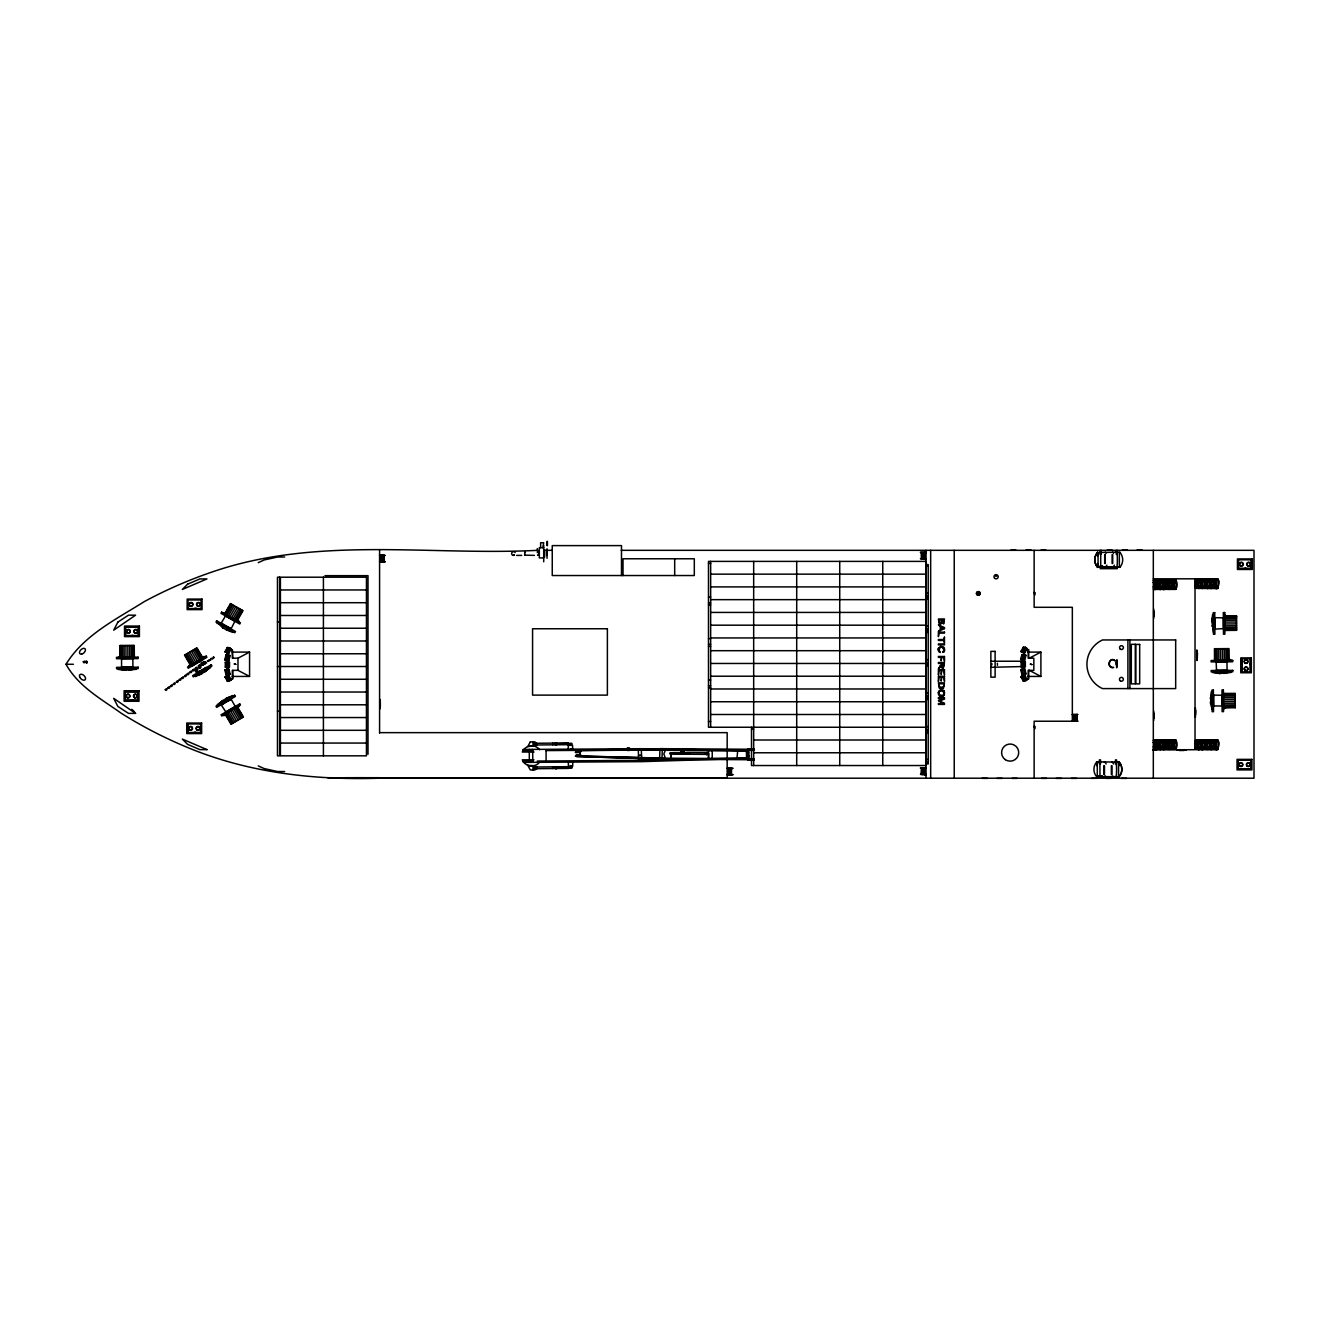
<?xml version="1.0" encoding="UTF-8"?>
<svg xmlns="http://www.w3.org/2000/svg" width="1320" height="1320" viewBox="0 0 1320 1320"><rect width="100%" height="100%" fill="white"/><g stroke="black" fill="none" stroke-linecap="round" stroke-linejoin="round"><path stroke-width="1.5" d="M205.557 662.277C208.956 664.422 203.775 660.891 204.93 661.98M670.56 759.874L671.137 753.769M708.543 750.007L708.493 758.439L708.642 753.967M712.206 758.456L712.255 750.04M736.939 758.62L737.764 750.189M745.635 750.238L748.242 750.271L748.159 759.726L659.62 759.148L578.391 756.509M708.527 753.984L707.091 754.314L707.107 752.977L706.728 754.429M662.953 759.148L576.51 756.492L576.559 754.693L577.813 754.693M576.559 754.693L579.513 754.71L579.595 752.037L576.642 752.02L576.708 750.222L578.424 750.222M659.917 749.694L659.654 758.125L578.408 756.046L578.82 754.71M578.523 752.037L578.589 750.701L661.237 749.727M578.408 756.046L580.123 756.046L580.288 750.701L578.589 750.701M754.034 758.736L747.631 758.703L747.598 759.742L754 759.775L754.034 758.736L747.417 758.686L747.45 749.248L754.347 749.281L754.314 750.321L747.417 750.288L662.293 749.71L659.951 748.671L754.347 749.281M748.242 750.271L748.506 749.248M943.701 685.987L943.734 683.777L939.097 683.777L939.163 685.921M228.657 666.765L227.04 667.441M938.339 692.604L938.339 693.544A3.498 2.986 -90 0 0 938.701 694.815A2.92 2.491 -90 0 0 939.411 695.805L939.791 696.053M990.743 667.309L1024.518 666.501M978.318 593.043L978.4 591.657M944.509 650.116L944.526 649.143A3.448 2.937 -90 0 0 944.179 647.889A2.854 2.442 -90 0 0 943.437 646.915L940.615 646.355L938.503 648.104M978.236 595.221L978.318 593.818M229.284 655.512L228.508 654.753M226.116 677.259L225.175 677.259L227.601 676.368L226.528 676.137M227.04 675.889L228.129 676.219M535.771 745.074C531.646 740.025 536.547 749.001 537.075 743.572C535.375 741.807 531.828 745.47 536.25 744.975L568.111 744.678L568.887 743.803L568.078 742.962L536.217 743.275C534.913 746.097 535.111 742.351 536.53 743.837M534.468 767.811L536.992 767.068L537.025 768.619L535.689 768.949L534.006 767.761L536.332 768.702L568.178 768.405C577.979 764.033 531.184 770.599 569.398 767.217M535.557 767.861L536.299 767.002L568.161 766.689L569.415 767.844M555.605 743.721L556.908 744.529M571.939 744.232L556.462 743.935M556.875 743.325C552.717 745.255 560.439 743.952 555.192 742.995C554.647 747.945 557.997 740.899 554.961 744.166M557.172 767.877L556.792 766.92M570.075 767.432L570.306 767.844M227.386 660.33L224.846 659.472L228.871 660.462L230.125 655.611L226.034 654.918L224.779 659.769L227.749 660.462L229.003 655.611L230.125 655.611M230.323 648.697L227.403 647.493L224.977 651.849L228.063 652.69M1116.192 664.62L1116.192 662.558M1223.508 709.764L1224.613 706.53M87.301 662.211L86.212 661.106M977.939 593.422L976.569 593.818M1153.779 589.264L1175.691 589.429M1153.795 749.331L1175.691 749.397M1195.854 579.134L1217.568 579.134M1196.151 588.373L1217.815 588.555M1195.854 740.305L1217.782 740.14M1213.459 632.412L1211.776 620.812L1213.344 614.361M1210.44 703.048L1211.991 691.795M1211.793 621.489L1212.634 614.378M1210.44 698.923L1211.298 691.795M673.068 753.406L690.228 752.829L674.536 752.68C670.923 751.938 675.295 756.063 674.536 752.68M685.773 753.423L685.69 752.879M705.507 753.902C708.625 757.135 708.527 750.057 705.523 753.324M227.832 674.784L228.871 674.504M229.251 673.909L226.066 674.784L224.812 669.933L228.921 669.24L230.175 674.091L228.277 674.652M1024.732 674.223L1023.693 674.504M938.305 692.604L938.553 691.713M534.254 767.861L535.771 768.57L535.755 767.233L535.606 768.57M938.536 648.104L938.388 648.549A4.306 3.679 -90 0 0 938.322 650.116L938.454 650.611A2.689 2.293 -90 0 0 939.081 651.816L940.351 652.525L939.576 651.09A1.881 1.617 -90 0 1 939.064 650.232C941.16 642.147 945.087 650.925 943.569 652.014A2.591 2.211 -90 0 0 944.46 650.578L944.559 650.116M943.734 685.987L942.628 687.522M708.345 753.621L708.13 753.456M1021.036 676.995L1023.462 675.922L1021.086 676.995L1024.122 680.823M1025.607 679.932L1023.214 680.823M1021.036 651.304C1023.115 654.522 1027.009 648.928 1024.782 647.905M225.637 659.687L226 655.198L226.891 655.198M226.165 660.148L227.419 655.297L229.003 655.611M226.875 660.363L228.871 660.462M226.38 659.868C225.423 655.99 231.429 655.594 226.034 654.918M224.779 659.769L226.99 660L228.112 655.726M939.163 692.142L939.163 694.056M1023.891 659.901L1020.64 659.488L1021.894 654.637L1025.986 655.331L1024.732 660.182L1022.274 660.049L1023.709 660.082M1024.732 660.182L1021.499 659.406L1021.861 654.934L1022.752 654.934M1022.026 659.885L1023.28 655.034L1025.986 655.331M1022.241 659.587C1021.482 655.792 1026.993 655.231 1021.894 654.637M1024.139 654.736L1025.145 655.05M1023.973 655.446L1023.544 659.604M1023.611 660.182L1024.864 655.331M568.639 744.101L568.738 743.968M568.755 767.959L568.804 767.316M226.397 660.33L228.195 659.703M537.24 552.585C538.494 549.499 539.665 556.182 537.52 555.142M537.058 768.075C534.105 770.534 536.729 764.412 536.332 768.702M556.363 744.364L556.215 744.216M557.023 744.348L557.007 743.49M555.043 767.448C557.601 764.346 557.964 770.748 554.944 768.223C555.373 763.834 557.832 770.368 555.01 767.679M569.992 743.704L570.075 743.556M685.13 753.192C689.403 754.331 681.895 752.713 687.588 753.11C684.156 756.607 688.677 751.789 685.888 752.994M991.881 663.646L991.881 664.884M524.964 555.142L534.418 555.39M943.519 622.693L943.767 619.921L941.903 619.921L943.074 623.023M939.13 692.142L939.361 691.73A2.392 2.046 -90 0 1 940.351 690.838L940.846 690.707M229.927 648.466L229.366 647.856M943.305 668.085L942.48 668.135A1.732 1.485 -90 0 1 941.539 667.392L941.143 666.154L938.388 668.745L941.111 664.521L941.111 663.432L938.388 663.432L938.388 662.491L944.476 662.491L943.272 668.085M225.175 651.585L228.195 647.757L227.254 647.757L229.68 648.829L227.403 647.493M228.805 647.493L226.232 652.591L228.822 653.185L231.248 648.829L229.383 647.971M228.657 648.516L226.446 652.641L227.684 652.393M225.835 651.981L227.089 652.591L229.729 647.691M227.7 653.185L230.125 648.829L231.248 648.829M1025.046 647.576L1027.109 648.565L1024.683 652.905L1020.839 651.568L1023.264 647.229L1025.722 647.542M1021.697 651.717L1024.056 647.476M1022.092 652.311L1024.518 647.971L1027.109 648.565M1023.941 652.361C1020.624 653.977 1023.858 647.361 1025.574 648.466M1026.382 647.889L1025.195 647.196M1022.951 652.311L1025.095 648.483M1023.561 652.905L1026.102 647.971M224.631 613.833L230.488 603.603M225.011 614.047L230.835 603.801M225.802 614.493L231.627 604.246M235.818 620.185L241.626 609.939M236.66 620.664L237.468 619.245M236.775 620.73L242.484 610.417M237.171 620.961L242.979 610.698L230.439 603.587M223.69 626.406L222.898 627.792L217.503 622.891M223.129 612.975L223.757 613.338M218.13 623.238L217.157 623.502M225.918 612.694L230.95 603.867M220.605 624.657L221.298 623.436M222.024 623.584L221.199 623.122L226.232 614.74M226.941 615.153L232.765 604.89M228.343 615.945L234.168 605.698M223.096 626.059L222.898 627.792M229.927 616.836L235.752 606.589M231.577 617.777L237.402 607.53M233.178 618.684L239.002 608.438M233.195 631.802L226.232 629.64L227.601 628.617M234.613 619.509L240.438 609.262M229.927 629.937L230.62 628.732M235.554 620.037L231.115 628.749L227.749 626.835M238.194 621.538L238.821 621.885M978.202 593.406L980.1 593.422A1.848 1.848 0 0 1 977.394 595.039A1.848 1.848 0 0 1 977.394 591.838A1.848 1.848 0 0 1 980.166 593.439M707.982 753.605L708.246 753.819M557.106 768.075L555.703 767.893L556.611 766.837M621.225 550.324L1254 550.324L1254 778.206L379.582 778.206C316.255 780.236 252.037 773.223 192.852 749.628C168.003 739.728 144.094 727.617 121.456 713.378C101.293 699.072 78.441 686.548 66 664.273C83.952 635.035 116.176 619.278 144.358 601.573C167.97 588.819 192.687 578.259 218.212 569.959C321.403 536.497 431.838 555.753 537.966 550.324M706.283 753.06L707.569 753.588L706.299 754.429M87.351 662.426L86.212 662.838M938.916 690.938L940.599 689.799A4.818 4.125 -90 0 1 942.711 689.947A3.217 2.739 -90 0 1 944.064 691.152M1026.036 673.827L1024.897 673.827L1023.643 668.976L1020.673 669.669L1021.928 674.52L1026.036 673.827L1024.782 668.976L1020.789 669.949L1023.38 669.158M1112.71 567.452L1113.601 566.362A11.17 11.17 0 0 0 1114.344 565.191M1105.368 775.912L1104.477 776.737M1111.935 776.985L1112.826 775.912M943.453 688.066L944.476 682.836L938.388 682.836L939.378 688.017M230.373 680.146L229.152 680.971L229.977 680.378M1026.085 680.724L1025.013 680.691L1026.349 680.097M943.684 623.7L944.443 618.981L938.388 618.981L939.394 624.112M1025.161 674.239L1024.139 674.371M1153.498 580.717L1154.901 580.717M1157.013 580.717C1160.362 578.705 1160.395 590.271 1157.112 588.687M1162.293 580.717C1165.725 578.655 1165.428 590.683 1162.293 588.605M1154.901 588.605L1153.597 588.687M1165.824 580.717C1169.239 578.655 1168.959 590.683 1165.824 588.605M1160.082 588.687C1157.442 590.486 1156.633 578.721 1160.181 580.717M1171.087 580.717C1174.486 578.655 1174.437 590.634 1171.087 588.605M1174.618 580.717C1178.001 578.655 1177.951 590.634 1174.618 588.605M1168.976 588.605C1165.923 590.7 1165.543 578.622 1168.976 580.717M1195.541 579.777C1198.939 577.714 1198.824 589.693 1195.541 587.664M1200.82 579.777L1202.207 579.777M1204.335 579.777C1207.717 577.714 1207.701 589.726 1204.335 587.664M1198.692 587.664C1195.458 589.76 1195.293 577.714 1198.692 579.777M1209.615 579.777L1211.017 579.777M1202.207 587.664L1200.82 587.664M1213.13 579.777C1216.545 577.714 1216.38 589.71 1213.13 587.664M1207.486 587.664C1204.269 589.71 1204.087 577.714 1207.486 579.777M1211.017 587.664L1209.615 587.664M1216.281 587.664L1214.895 587.664L1214.895 579.777M1153.498 740.702L1154.901 740.702M1157.013 740.702C1160.395 738.672 1160.28 750.271 1157.112 748.671M1162.293 740.702C1165.708 738.622 1165.56 750.667 1162.293 748.588M1154.901 748.588L1153.597 748.671M1165.824 740.702C1169.223 738.622 1169.074 750.667 1165.824 748.588M1160.082 748.671C1157.64 750.469 1156.584 738.705 1160.181 740.702M1171.087 740.702C1174.503 738.639 1174.322 750.618 1171.087 748.588M1174.618 740.702C1178.017 738.639 1177.836 750.618 1174.618 748.588M1168.976 748.588C1165.923 750.667 1165.543 738.606 1168.976 740.702M1195.541 740.949C1198.907 738.919 1198.774 750.552 1195.639 748.918M1200.82 740.949L1202.207 740.949M1204.335 740.949C1207.75 738.87 1207.52 750.898 1204.335 748.836M1198.692 748.836C1195.59 750.898 1195.26 738.87 1198.692 740.949M1209.615 740.949L1211.017 740.949M1202.207 748.836L1200.82 748.836M1213.13 740.949C1216.495 738.919 1216.38 750.519 1213.228 748.918M1207.486 748.836C1204.351 750.932 1204.087 738.853 1207.486 740.949M1211.017 748.836L1209.714 748.918M1216.198 748.918L1214.895 748.836L1214.895 740.949M939.642 666.616L940.483 665.94M671.22 752.697L669.966 752.796L672.474 752.812L671.22 753.39L672.474 753.72L669.949 753.703L671.566 753.753L670.741 759.874M686.02 752.812L686.482 754L685.113 753.406M189.024 666.171L191.218 663.547M236.758 708.559L238.936 705.952M210.342 666.864L204.996 671.814L204.22 670.461M217.618 705.243L222.964 700.309L223.757 701.646M194.782 675.988L201.151 674.124L210.705 667.474M217.255 704.649L226.825 697.999L233.178 696.118M1023.907 676.599L1022.901 675.609L1020.904 676.731L1023.314 681.07L1027.174 679.734L1024.749 675.394L1023.611 675.394L1022.142 675.988L1024.568 680.328L1027.174 679.734M86.13 661.204L85.718 662.211M86.889 662.755L87.334 661.534M995.528 576.18L996.666 576.18M213.609 656.601L213.015 657.805L214.335 657.624M943.503 688.066L940.797 688.644M192.605 665.692L201.613 660.38M226.627 713.179L221.298 704.995L223.476 703.708M226.347 711.727L235.273 706.481L231.132 699.204L227.799 701.167M225.522 712.206L226.743 711.496M235.273 706.481L235.867 707.751M229.762 680.113L227.353 681.087L228.261 681.087M231.297 680.014L228.707 680.608L226.281 676.253L227.749 675.659L228.888 675.659L231.297 680.014L227.452 681.351L225.027 677.011L226.891 675.972M228.888 675.659L227.172 676.566M227.452 681.351L228.971 680.658M1024.749 675.394L1023.033 676.285M1023.314 681.07L1024.832 680.394M205.458 667.837C209.533 665.428 195.112 673.926 197.654 672.441M198.495 671.929L200.788 670.593M202.933 658.004L196.944 647.856L184.536 655.132L189.667 663.894L191.02 663.102M195.624 648.631L200.772 657.393L202.108 656.601M188.661 665.56L189.635 665.808M200.64 658.053L204.583 657.03M195.145 676.599L201.729 673.778L200.92 672.391M226.232 698.329L232.815 695.524M223.377 715.077L224.004 714.714M239.299 706.546L238.326 706.315M225.027 714.12L225.885 715.489L227.188 714.731L232.337 723.492M236.297 707.504L237.121 708.906L238.293 708.213L243.424 716.974L230.983 724.284L225.885 715.489M221.298 704.995L231.132 699.204M538.279 555.176L538.312 555.142A1.864 1.369 -90 0 0 538.312 551.909L538.312 551.909M568.078 742.962L568.111 744.678M552.684 766.87L552.783 768.537M943.734 623.7L941.605 622.99L940.632 624.244A2.079 1.766 -90 0 1 939.345 624.112M232.881 658.185L232.32 649.621L232.32 658.185L237.979 658.185L249.579 652.096L249.579 676.434L232.32 676.434M1029.303 658.185L1040.902 652.096L1040.902 676.434L1027.472 676.434M942.661 696.25L943.404 695.838A3.036 2.591 -90 0 0 944.147 694.864M556.099 744.678L555.043 744.364M258.258 562.65L264.082 559.977L277.613 557.007L284.674 557.007M203.874 661.518L204.633 662.755M204.633 662.788L203.874 661.551M706.315 752.779L705.936 754.215M659.62 759.148L665.362 758.142L663.828 753.934L665.626 749.71L662.293 749.71L662.013 758.142L747.631 758.703M201.234 657.69L204.22 656.436M223.74 715.671L226.726 714.417M940.153 700.755L944.476 699.072L944.443 697.653L938.388 697.653L938.421 698.56L943.585 698.56L938.388 700.606L943.486 703.527L938.388 703.527L938.421 704.418L944.476 704.418L944.443 703.164L939.262 701.085L940.186 700.755M224.928 670.23L226.71 669.273M1022.769 668.992L1024.782 668.976M942.678 687.522L939.345 686.746M942.695 696.25L941.407 696.481M535.755 767.233L534.715 767.778M228.921 669.24L226.33 669.405L227.452 674.404L230.175 674.091M226.066 674.784L228.624 673.942L226.034 674.504L226.924 674.504M997.342 663.267L997.458 665.313M1021.894 674.223L1024.485 673.678L1021.928 674.52M708.461 753.357L707.338 753.588M226.198 669.553L227.782 669.24L229.036 674.091M1024.897 673.827L1023.314 674.124L1022.059 669.273M552.766 743.111L552.783 744.827M568.161 766.689L568.178 768.405M536.25 744.975L536.893 743.688M1113.387 667.441C1106.193 668.794 1109.526 655.644 1114.938 660.775M118.206 657.327L121.407 656.155M129.212 670.213L136.323 668.596M1230.933 671.781L1223.838 673.398L1223.822 671.831M118.272 668.729L124.724 670.279L136.323 669.306M1212.899 671.913L1219.333 673.464L1230.949 672.474M86.806 662.838L85.585 662.211M941.407 695.508L942.744 695.227A2.244 1.914 -90 0 0 943.816 693.775L943.272 691.383M940.797 690.707L943.305 691.383M577.863 752.351L575.52 752.433L577.483 751.641M575.454 752.433L577.483 752.367M578.639 755.403L575.536 756.228L576.889 755.452M575.47 756.228L581.097 755.32L579.414 756.096M579.381 751.591L581.081 751.525L579.381 752.301M580.948 755.32L578.473 756.112M575.504 751.723L577.846 751.641M575.536 755.502L577.88 756.145M537.289 761.046L641.685 760.369L746.608 757.795L746.394 751.195L641.338 749.974L545.886 750.585M126.175 667.045L121.588 667.078L121.539 658.713L132 658.63M132.858 658.614L132.907 666.996M121.588 667.078L130.465 667.012M1216.495 670.263L1216.166 661.897L1226.626 661.798M1227.039 670.164L1226.989 661.798M1216.215 670.263L1227.616 670.164M578.589 750.238L663.3 748.671M671.913 753.093L670.857 752.763M571.906 743.325L556.594 743.77M570.471 744.364L571.345 744.348M570.553 749.149L571.395 749.133M571.411 765.748L570.537 765.765L570.603 768.091M569.547 767.085L571.989 767.052M569.563 767.976L572.022 767.959M1224.745 616.044L1236.526 615.912L1236.625 630.349L1226.478 630.415L1226.461 628.848L1236.625 628.782M1224.762 617.364L1236.543 617.281M1224.828 628.864L1226.461 628.848M1224.844 629.855L1236.625 629.772M1224.844 630.432L1226.478 630.366M128.403 667.029L132.99 666.996M1223.392 693.478L1235.19 693.346L1235.289 707.767M1223.409 693.874L1235.19 693.792M1223.409 694.798L1235.19 694.699M1223.491 706.299L1235.272 706.216M1223.491 707.289L1235.272 707.19L1223.491 707.404M1223.491 707.85L1235.289 707.735M1224.729 614.295L1225.9 617.496M1236.526 615.962L1226.379 616.028L1226.379 617.545M1236.526 616.374L1224.745 616.457L1236.543 616.489M1213.361 617.941L1214.763 617.925M1224.762 617.859L1214.977 617.678L1214.994 618.635M1224.762 618.667L1236.543 618.585M1224.778 620.284L1236.559 620.202M1211.776 620.812L1213.377 620.796M1224.795 622.099L1236.576 622.017M1224.795 623.997L1236.592 623.914M1211.859 625.993L1213.426 625.977M1224.811 625.845L1236.592 625.746M1224.828 627.495L1236.609 627.413M1213.443 628.65L1214.829 628.634M1224.828 628.567L1215.076 629.095L1215.043 625.218M119.905 655.693L121.258 655.693M132.759 655.611L134.326 655.594L134.343 657.228L134.244 645.43L119.823 645.529L119.955 657.327M1228.953 660.396L1228.87 648.615L1214.449 648.714L1214.515 658.878L1215.885 658.861L1215.885 660.495M1227.32 648.631L1227.385 658.779L1228.936 658.762M118.288 669.421L125.4 670.279L125.383 668.679M1212.899 672.606L1220.026 673.464L1220.01 671.863M1212.024 695.36L1213.41 695.36M1223.409 695.277L1213.641 695.112L1213.641 696.069M1223.409 696.102L1235.207 696.019M1223.426 697.719L1235.207 697.636M1210.44 698.247L1212.041 698.231M1223.442 699.534L1235.223 699.452M1223.458 701.432L1235.239 701.349M1210.506 702.735L1212.073 703.411M1223.458 703.263L1235.256 703.18M1223.475 704.929L1235.256 704.847M1212.09 706.084L1213.493 706.068M1223.491 706.002L1213.724 705.936M1210.506 703.411L1212.106 709.12M747.648 752.845L748.654 752.829M638.484 755.188L641.504 755.172M746.559 756.145L748.968 756.129M1227.567 661.798L1227.105 660.412M1216.166 661.897L1216.38 660.479M543.708 547.684L539.319 547.684L539.319 557.914L543.708 557.914M1010.872 550.093L1016.037 550.209M1031.134 550.093L1025.904 550.143M1122.33 550.093L1127.412 550.093M1142.196 550.093L1136.932 550.143M543.956 550.324L552.255 550.324M926.046 552.321L920.32 552.321L926.046 552.701M379.582 555.06L385.192 555.456L379.582 555.456M516.631 555.39L521.681 555.39M926.046 558.69L920.419 558.69L926.046 559.069M379.582 561.429L385.291 561.825L379.582 561.825M708.493 563.426L710.655 563.426M926.046 564.581L928.207 564.581L928.207 763.966L926.046 763.966M926.046 566.181L928.207 566.181M1119.888 552.354A11.253 11.253 0 0 1 1119.888 567.286L1097.514 567.121A11.253 11.253 0 0 1 1097.514 552.354M1119.888 567.286L1097.514 567.286A11.236 11.236 0 0 1 1097.514 552.519L1119.888 552.189M1245.172 568.062L1246.311 568.573M1100.154 568.672L1117.33 568.672M710.655 574.15L925.782 574.15M324.967 575.668L367.999 575.668L367.999 754.297M1153.317 578.82L1195.029 578.82L1195.029 749.727L1152.805 749.727M1196.2 578.952L1217.815 579.199M1153.763 579.843L1175.823 579.843M1153.317 580.239L1176.186 580.239L1176.186 589.083L1153.317 589.083M1195.029 581.361L1199.401 581.361L1195.029 581.658M1202.388 581.361L1204.681 581.361L1202.388 581.658M1207.668 581.361L1209.961 581.361L1207.668 581.658M1212.948 581.361L1215.241 581.361L1212.948 581.658M1153.317 582.302L1157.376 582.302L1153.317 582.598M1158.597 582.302L1162.639 582.302L1158.597 582.598M1163.877 582.302L1167.919 582.302L1164.058 582.598M1169.157 582.302L1173.199 582.302L1169.157 582.598M1174.437 582.302L1176.186 582.302M1174.437 582.598L1176.186 582.598M1195.029 585.783L1199.401 585.783L1195.029 586.08M1202.388 585.783L1204.681 585.783L1202.388 586.08M1207.668 585.783L1209.961 585.783L1207.668 586.08M1212.948 585.783L1215.241 585.783L1212.948 586.08M710.655 586.905L925.782 586.905M1153.317 586.723L1157.376 586.723L1153.317 587.02M1158.597 586.723L1162.639 586.723L1158.597 587.02M1164.058 586.723L1167.919 587.02L1163.877 587.02M1169.157 586.723L1173.199 586.723L1169.157 587.02M1174.437 586.723L1176.186 586.723M1174.437 587.02L1176.186 587.02M1154.109 589.429L1175.856 589.149M280.401 589.957L366.448 589.957M926.046 592.746L928.207 592.746M926.046 595.666L928.207 595.666M708.493 597.118L710.655 597.118M926.046 597.267L928.207 597.267M926.046 598.917L928.207 598.917M710.655 599.659L925.782 599.659M280.401 602.712L366.448 602.712M708.493 602.861L710.655 602.861M708.493 604.906L710.655 604.906M194.881 608.239L196.136 608.239M188.215 608.569L200.987 608.569M710.655 612.43L925.782 612.43M280.401 615.483L366.448 615.483M277.464 621.868L279.625 621.868M710.655 625.185L925.782 625.185M926.046 626.142L928.207 626.142M280.401 628.237L366.448 628.237M926.046 629.129L928.207 629.129M926.046 630.779L928.207 630.779M926.046 632.428L928.207 632.428M132.264 635.217L133.386 635.729M710.655 637.939L925.782 637.939M708.493 638.599L710.655 638.599M280.401 640.992L366.448 640.992M708.493 644.341L710.655 644.341M708.493 646.387L710.655 646.387M1024.947 647.608L1025.97 647.658M1025.343 649.621L1028.742 649.621L1028.742 658.185M710.655 650.694L925.782 650.694M942.595 651.486L942.81 652.41M1020.839 651.568L1022.241 651.568M224.977 651.849L228.822 653.185M232.32 652.096L249.579 652.096M1027.472 652.096L1040.902 652.096M1022.307 652.361L1023.429 652.294L1021.928 651.304M280.401 653.763L366.448 653.763M1020.64 659.488L1023.346 659.719M926.046 659.637L928.207 659.637M1196.959 660.561L1196.712 650.034M990.743 661.237L1023.643 661.237M1024.419 661.815L1022.818 661.337M226.941 661.93L228.657 662.722M1021.168 662.26L1023.874 662.26M225.308 662.541L228.195 662.722M926.046 662.623L928.207 662.623M710.655 663.465L925.782 663.465M942.067 666.765L941.77 663.432L943.816 663.432L943.618 666.616L942.249 666.996M66 664.273L73.392 664.273M926.046 664.273L928.207 664.273M1250.452 664.917L1249.941 663.779M926.046 665.923L928.207 665.923M277.464 666.534L279.625 666.534M280.401 666.517L366.448 666.517M1021.168 666.683L1023.874 666.683M225.308 666.963L228.013 666.963M1022.323 669.19L1023.297 669.19M226.462 669.471L227.617 669.603M1020.673 669.669L1023.38 669.438M224.878 670.23L227.518 669.685L225.671 670.015L226.776 674.289M249.579 676.434L237.979 670.345L232.32 670.345L232.32 678.909M1021.845 674.223L1022.785 674.223M1022.802 675.774L1024.303 676.351M710.655 676.219L925.782 676.219M1020.904 676.731L1022.291 676.731M225.027 677.011L226.429 677.011M229.482 678.909L232.881 678.909L232.881 670.345M1025.343 678.909L1028.742 678.909L1028.742 670.345M280.401 679.272L366.448 679.272M708.493 680.064L710.655 680.064M708.493 685.773L710.655 685.806M708.493 687.819L710.655 687.819M710.655 688.974L925.782 688.974M280.401 692.027L366.448 692.027M926.046 693.132L928.207 693.132M926.046 696.118L928.207 696.118M926.046 697.768L928.207 697.768M926.046 699.418L928.207 699.418M131.851 699.897L133.106 699.897M710.655 701.745L925.782 701.745M280.401 704.797L366.448 704.797M277.464 711.199L279.625 711.166M710.655 714.499L925.782 714.499M1072.335 714.483L1077.961 714.483L1072.335 714.862M280.401 717.552L366.448 717.552M1072.335 720.852L1078.061 721.231L1034.138 721.231L1034.138 778.206M708.493 721.512L710.655 721.512M926.046 726.627L928.207 726.627M925.782 727.254L708.493 727.254L708.493 561.396L925.782 561.396L925.782 765.534L751.509 765.534L751.509 727.254M751.509 729.135L753.67 729.135M926.046 729.613L928.207 729.613M280.401 730.307L366.448 730.307M926.046 731.263L928.207 731.263M194.486 732.204L195.739 732.204M379.582 732.649L727.171 732.649L727.171 778.206L345.444 777.711M926.046 732.88L928.207 732.88M1175.774 739.81L1153.845 740.14M753.67 740.009L925.782 740.009M1196.2 740.124L1217.865 740.058M1153.317 740.223L1176.186 740.223L1176.186 749.067L1153.317 749.067M1153.317 742.285L1157.376 742.285L1153.317 742.582M1158.597 742.285L1162.639 742.285L1158.597 742.582M1163.877 742.285L1167.919 742.285L1164.058 742.582M1169.157 742.285L1173.199 742.285L1169.157 742.582M1174.437 742.285L1176.186 742.285M1174.437 742.582L1176.186 742.582M1195.029 742.533L1199.401 742.533L1195.029 742.83M1202.388 742.533L1204.681 742.533L1202.388 742.83M1207.668 742.533L1209.961 742.533L1207.668 742.83M1212.948 742.533L1215.241 742.533L1212.948 742.83M280.401 743.061L366.927 743.061M1153.317 746.707L1157.376 746.707L1153.317 747.005M1158.597 746.707L1162.639 746.707L1158.597 747.005M1164.058 746.707L1167.919 747.005L1163.877 747.005M1169.157 746.707L1173.199 746.707L1169.157 747.005M1174.437 746.707L1176.186 746.707M1195.029 746.955L1199.401 746.955L1195.029 747.252M1202.388 746.955L1204.681 746.955L1202.388 747.252M1207.668 746.955L1209.961 746.955L1207.668 747.252M1212.948 746.955L1215.241 746.955L1212.948 747.252M1174.437 747.005L1176.186 747.005M627.264 747.813L629.426 747.813M1195.936 749.661L1217.815 749.727M1152.789 749.842L1156.749 749.909M743.259 750.172L745.189 750.172M1176.879 750.106L1186.366 750.106M627.264 750.436L629.426 750.436M1179.288 750.486L1183.974 750.486M530.475 750.635L532.818 750.635M681.136 750.882L683.909 750.882M745.635 751.377L747.565 751.377M533.989 752.037L522.274 752.037A10.148 10.148 0 0 1 539.698 749.743M576.642 752.02L577.549 752.02M753.67 752.779L925.782 752.779M576.51 756.492L578.209 756.492M745.635 757.68L747.565 757.68M926.046 759.445L928.207 759.445M533.989 759.808L522.274 759.808A10.148 10.148 0 0 0 539.698 762.102M751.509 760.237L753.67 760.237M530.475 760.996L532.818 760.996L532.653 750.667L523 750.733L522.951 749.463L641.289 748.704L748.786 750.618L749.051 758.356L641.735 761.64L523.396 762.399L523.347 761.129L532.736 761.062L532.768 762.333M926.046 762.349L928.207 762.349M530.409 765.616L535.144 765.616M727.171 768.141L732.798 768.141M926.046 767.976L920.32 767.976L926.046 768.372M727.171 768.52L732.798 768.52M1244.76 768.52L1245.899 769.032M284.674 771.54L277.613 771.54L264.082 768.553L258.258 765.897M923.274 774.23L922.647 768.24L922.317 774.345M926.046 774.345L920.419 774.345L926.046 774.741M727.171 774.51L732.897 774.51M727.171 774.889L732.897 774.889M1096.738 776.655L1119.096 776.655A11.236 11.236 0 0 0 1119.096 762.053L1096.738 761.887A11.253 11.253 0 0 0 1096.738 776.82L1119.096 776.82A11.253 11.253 0 0 0 1119.096 761.887M327.657 777.711L411.411 778.206M987.426 778.387L982.03 778.321M1002.243 778.387L996.913 778.387M1012.028 778.387L1017.291 778.387M1041.364 778.387L1046.678 778.387M1056.099 778.387L1061.478 778.387M1071.328 778.387L1076.658 778.387M1091.458 778.387L1096.689 778.321M1106.143 778.387L1111.209 778.321M1121.356 778.387L1126.62 778.387M576.708 750.222L580.305 750.238M748.473 750.271L754.314 750.321M671.055 753.72L670.048 753.703M748.159 759.726L754 759.775M686.598 752.548L706.744 752.779M674.536 753.885L690.228 754.034L689.122 754.182M673.431 754.034L706.447 754.396M353.628 777.711L379.582 777.711M580.123 756.046L660.973 758.076M941.441 696.481L939.757 696.053M941.441 695.508L940.368 695.343M1227.633 659.274L1230.851 659.687M1034.946 594.957L1035.144 592.63M1034.946 728.772L1035.144 726.462M940.83 688.644L939.345 688.017M227.089 652.591L226.066 651.585M942.645 627.66L943.849 628.039L940.88 629.293L940.912 626.885L942.678 627.66M226.825 629.986L232.848 632.412M228.657 648.252L230.125 648.829M1022.983 652.014L1024.683 652.905M1029.303 670.345L1040.902 676.434M221.199 623.122L231.115 628.749M225.423 612.414L226.776 613.189M236.61 618.766L237.963 619.542M234.448 620.994L225.588 615.994M222.453 627.577L226.462 629.855M1023.264 647.229L1024.518 647.971M236.577 619.327L239.167 621.291M1115.268 660.775L1114.509 660.148A4.141 3.663 -90 0 0 1110.912 660.148L1109.592 661.601A3.91 3.465 -90 0 0 1109.592 665.593L1110.912 667.045A4.141 3.663 -90 0 0 1113.651 667.441M939.989 695.129L939.13 694.056M131.752 709.285L134.475 711.744M237.418 706.843L238.293 708.213M196.482 648.12L202.554 658.235M201.613 656.881L202.438 658.284M200.772 657.393L201.779 658.68M226.363 713.328L227.188 714.731M225.407 713.889L231.379 724.053M191.664 664.62L185.707 654.456M190.162 663.613L191.004 665.016M190.888 665.065L184.915 654.902M189.667 663.894L190.542 665.28M243.045 717.206L237.072 707.041L242.929 717.271M237.121 708.906L242.253 717.667M230.092 697.917L230.802 699.121M235.158 708.163L241.131 718.327M233.772 708.988L239.728 719.153M226.825 697.999L227.634 699.369M232.204 709.896L238.161 720.06M201.333 658.944L202.042 660.148M206.398 667.557L207.108 668.761M194.452 649.324L200.409 659.488M230.571 710.869L236.527 721.034M193.017 650.166L198.99 660.33M204.798 670.114L205.59 671.467M228.987 711.793L234.943 721.957M222.37 700.656L223.162 701.992M191.433 651.09L197.389 661.254M227.551 712.635L233.508 722.799M220.852 703.345L221.562 704.55M189.799 652.047L195.756 662.211M200.326 672.738L201.151 674.124M188.232 652.971L194.188 663.135M186.829 653.779L192.802 663.943M192.093 664.356L192.802 665.56M197.158 672.986L197.868 674.19M186.054 656.601L189.139 661.848M1023.611 675.394L1026.036 679.734M1021.746 676.599L1023.891 680.427M227.749 675.659L230.175 680.014M227.238 678.447L228.855 681.351M225.885 676.863L228.013 680.691M524.7 555.34L524.799 551.661L525.08 552.585M939.197 622.611L940.978 622.908L941.226 619.921L939.097 619.921L939.13 622.314M939.378 686.746L939.13 685.921M941.341 667.045L941.143 666.154M1021.531 669.751L1022.637 674.025M980.067 593.059L980.1 593.521A1.782 1.782 0 0 1 977.361 594.94A1.782 1.782 0 0 1 977.493 591.855A1.782 1.782 0 0 1 980.1 593.521M641.338 749.974L641.685 760.369M638.303 749.991L638.665 760.386M532.339 749.397L532.372 750.667M529.403 749.413L529.452 750.684M529.171 761.095L529.221 762.366M1223.359 617.628L1223.442 628.089M1222.006 695.062L1222.089 704.534M1214.977 617.678L1215.076 628.138M1213.641 695.112L1213.724 705.573M571.428 765.748L571.395 768.075M571.197 765.765L571.114 768.091M570.751 765.765L570.884 768.091M1228.425 648.615L1228.507 660.396M1227.385 658.779L1227.402 660.412M1227.171 670.411L1227.188 671.814M1225.95 648.631L1226.032 660.412M1225.026 693.412L1225.043 694.782M1225.109 706.283L1225.125 707.85M1224.284 648.648L1224.366 660.429M1224.514 671.831L1224.514 673.381M1222.452 648.664L1222.534 660.445M1220.554 648.664L1220.637 660.462M1219.333 671.863L1219.333 673.464M1218.739 648.681L1218.822 660.462M1217.122 648.697L1217.205 660.479M1216.462 670.477L1216.462 671.88M1215.803 648.697L1215.885 658.861M1215.027 648.714L1214.977 660.495M1214.515 658.878L1214.582 660.495M133.683 645.447L133.765 657.228M132.693 645.447L132.775 657.228M132.478 657.228L132.495 658.63M132.544 667.227L132.561 668.63M131.323 645.463L131.406 657.244M129.657 645.463L129.739 657.261M129.888 668.646L129.905 670.213M127.825 645.48L127.908 657.261M125.928 645.496L126.011 657.278M124.707 668.679L124.724 670.279M124.113 645.513L124.195 657.294M122.496 645.513L122.579 657.31M121.77 657.31L121.77 658.713M121.836 667.309L121.836 668.712M121.192 645.529L121.275 657.31M120.4 645.529L120.483 657.31M572.616 749.149L572.599 745.321L568.277 745.355L568.293 749.166M572.698 762.085L572.731 766.21L568.409 766.227L568.375 762.102M546.051 750.585L546.117 760.98M1251.261 559.977L1251.261 568.409L1238.506 568.409L1238.506 559.977M1250.865 760.419L1250.865 768.851L1238.094 768.851L1238.094 760.419M1250.271 658.944L1250.271 671.698M1241.839 658.944L1241.839 671.698M1216.462 579.298L1216.462 588.142M1216.462 740.47L1216.462 749.314M1214.714 579.298L1214.714 588.142M1214.714 740.47L1214.714 749.314M1212.948 579.298L1212.948 588.142M1212.948 740.47L1212.948 749.314M1211.199 579.298L1211.199 588.142M1211.199 740.47L1211.199 749.314M1209.433 579.298L1209.433 588.142M1209.433 740.47L1209.433 749.314M1207.668 579.298L1207.668 588.142M1207.668 740.47L1207.668 749.314M1205.919 579.298L1205.919 588.142M1205.919 740.47L1205.919 749.314M1204.153 579.298L1204.153 588.142M1204.153 740.47L1204.153 749.314M1202.388 579.298L1202.388 588.142M1202.388 740.47L1202.388 749.314M1200.639 579.298L1200.639 588.142M1200.639 740.47L1200.639 749.314M1198.873 579.298L1198.873 588.142M1198.873 740.47L1198.873 749.314M1197.471 652.806L1197.289 657.492M1197.124 579.298L1197.124 588.142M1197.091 650.397L1197.091 659.885M1197.124 740.47L1197.124 749.314M1195.788 710.259L1195.606 714.945M1195.409 707.866L1195.409 717.354M1174.437 580.239L1174.437 589.083M1174.437 740.223L1174.437 749.067M1174.255 580.717L1173.546 588.902L1172.853 580.717M1174.255 740.702L1173.546 748.885L1172.853 740.702M1172.671 580.239L1172.671 589.083M1172.671 740.223L1172.671 749.067M1170.922 580.239L1170.922 589.083M1170.922 740.223L1170.922 749.067M1169.157 580.239L1169.157 589.083M1169.157 740.223L1169.157 749.067M1167.391 580.239L1167.391 589.083M1167.391 740.223L1167.391 749.067M1165.642 580.239L1165.642 589.083M1165.642 740.223L1165.642 749.067M1163.877 580.239L1163.877 589.083M1163.877 740.223L1163.877 749.067M1162.111 580.239L1162.111 589.083M1162.111 740.223L1162.111 749.067M1160.362 580.239L1160.362 589.083M1160.362 740.223L1160.362 749.067M1158.597 580.239L1158.597 589.083M1158.597 740.223L1158.597 749.067M1156.848 580.239L1156.848 589.083M1156.848 740.223L1156.848 749.067M1155.082 580.239L1155.082 589.083M1155.082 740.223L1155.082 749.067M1154.076 611.374L1154.076 616.077M1154.076 713.378L1154.076 718.063M1153.895 611.374L1153.895 616.077M1153.895 713.378L1153.895 718.063M1153.697 608.982L1153.697 618.469M1153.697 710.985L1153.697 720.456M1153.317 550.324L1153.317 778.206M1129.903 639.952L1129.903 688.594M1127.907 639.952L1127.907 688.594M1119.343 552.717L1119.343 566.907M1119.096 761.722L1119.096 765.666M1118.568 762.25L1118.568 776.457M1117.33 550.324L1117.33 554.4M1116.555 763.95L1116.555 759.874L1115.499 759.874L1115.499 763.95M1116.274 550.324L1116.274 554.4M1112.71 552.437L1112.71 552.189A11.17 11.17 0 0 1 1113.601 553.261M1112.71 554.598L1112.71 563.508M1112.282 550.209L1107.068 550.209M1112.149 554.598L1112.149 563.508M1111.935 762.217L1111.935 761.722A11.17 11.17 0 0 1 1113.568 763.983M1111.935 765.666L1111.935 774.576M1111.374 765.666L1111.374 774.576M1105.253 552.437L1105.253 552.189A11.17 11.17 0 0 1 1106.143 553.261M1105.253 554.598L1105.253 563.508M1105.253 566.94L1106.143 566.362A11.17 11.17 0 0 0 1106.902 565.191M1104.691 554.598L1104.691 563.508M1104.477 762.217L1104.477 761.722A11.17 11.17 0 0 1 1106.127 763.983M1104.477 765.666L1104.477 774.576M1103.916 765.666L1103.916 774.576M1101.259 550.324L1101.259 554.4M1100.715 552.189L1100.715 567.534M1100.484 763.95L1100.484 759.874L1099.362 759.874L1099.362 763.95M1100.154 550.324L1100.154 554.4M1099.939 761.722L1099.939 777.067M1098.058 552.717L1098.058 566.907M1097.514 552.189L1097.514 556.132M1097.514 563.508L1097.514 567.452M1097.283 762.25L1097.283 776.457M1096.738 761.722L1096.738 765.666M1096.738 775.747L1096.738 776.985M1077.054 714.862L1076.922 720.852M1076.724 714.862L1076.575 720.852M1076.394 714.862L1076.262 720.852M1076.163 714.483L1076.163 721.231M1075.916 714.862L1075.602 720.967M1074.958 714.862L1075.091 720.852M1074.612 714.862L1074.628 720.852L1074.447 714.862M1074.133 714.483L1074.232 721.231M1073.952 714.862L1073.82 720.852M1073.556 714.483L1073.556 721.231M1073.49 714.862L1073.49 720.852M1072.335 721.231L1072.335 607.299L1034.138 607.299L1034.138 550.324M1046.001 550.209L1041.018 550.143M1034.27 592.185L1034.27 593.488M1034.27 726.016L1034.27 727.32M1028.181 649.621L1028.181 658.185L1033.841 658.185L1033.841 670.345L1028.181 670.345L1028.181 678.909M1024.237 661.963L1024.237 666.98M1023.643 651.337L1023.643 656.155M1023.643 659.043L1023.643 662.821M1023.643 666.303L1023.643 670.345M1023.643 673.778L1023.643 677.209M1023.396 662.26L1023.396 666.683M1022.752 662.26L1022.752 666.683M1022.62 661.963L1022.62 666.98M1022.109 662.26L1022.109 666.683M1021.977 662.26L1021.977 666.683M954.228 550.324L954.228 778.206M941.803 663.432L941.803 665.445M930.666 550.324L930.666 778.206M926.046 550.324L926.046 778.206M924.825 552.321L924.825 559.069M924.825 767.976L924.825 774.741M924.561 552.701L924.561 558.69M924.561 768.372L924.561 774.345M924.396 552.701L924.247 559.069M924.231 768.372L924.247 774.741M924.149 552.321L924.099 558.69M924.149 767.976L923.901 774.345M923.769 552.701L923.752 558.69M923.769 768.372L923.752 774.345M923.62 552.701L923.422 558.69M923.422 768.372L923.62 774.345M923.125 552.585L923.092 558.69M923.274 768.24L923.291 774.345M922.96 552.701L922.928 558.69M922.96 768.372L922.928 774.345M922.779 552.585L922.795 558.69M922.466 552.701L922.317 558.69M922.119 558.69L921.459 552.701M922.218 767.976L922.218 774.741M921.954 774.345L921.805 768.372L921.459 774.345M921.327 552.701L921.327 558.69M921.327 768.372L921.327 774.345M882.75 561.396L882.75 765.534M839.734 561.396L839.734 765.534M796.702 561.396L796.702 765.534M753.67 561.396L753.67 765.534M731.56 768.52L731.428 774.51M730.752 768.52L730.768 774.51M730.438 774.625L730.422 768.52L730.092 774.625M729.762 768.52L729.943 774.625M729.597 768.52L729.63 774.51M729.316 768.52L729.448 774.51M728.97 768.141L729.069 774.889M728.656 768.52L728.805 774.51M728.392 768.141L728.392 774.889M728.327 768.52L728.327 774.51M710.655 561.396L710.655 727.254M674.685 558.772L674.685 575.536M623.007 575.536L623.007 558.772L694.303 558.772L694.303 575.536L552.255 575.536L552.255 545.606L621.489 545.606L621.489 575.536M547.437 541.431L547.437 545.589M547.058 541.431L547.058 545.589M547.058 548.757L547.058 558.294M546.595 551.578L546.595 555.489M544.549 549.714L544.549 557.354M543.708 545.259L543.708 561.792M542.801 547.684L543.708 542.751L540.622 542.751L540.622 547.684M537.322 548.592L537.322 551.314M532.983 741.889L532.983 745.866M532.983 765.996L532.983 769.972M529.303 752.037L529.303 759.808M384.153 555.456L384.285 561.429M383.807 555.456L383.971 561.429M383.674 555.456L383.641 561.429M383.411 555.06L383.311 561.429L383.147 555.456M382.833 555.456L382.965 561.561M382.519 555.456L382.486 561.561L382.338 555.456M382.008 555.456L382.008 561.429M381.711 555.456L381.876 561.429M381.364 555.06L381.463 561.825M381.2 555.456L381.067 561.429M380.787 555.06L380.787 561.825M380.737 555.456L380.737 561.429M380.341 701.794L380.341 706.497M379.962 699.402L379.962 708.889M379.582 550.324L379.582 733.045M323.416 577.203L323.416 755.832M237.979 658.185L237.979 670.345M228.376 662.244L228.343 667.26M227.964 662.541L227.964 666.963M227.782 659.043L227.782 662.821M227.782 665.247L227.782 670.345M227.782 673.052L227.782 677.209M227.337 661.617L227.502 667.54M227.073 662.541L227.073 666.963M226.891 662.541L226.891 666.963M226.743 662.244L226.71 667.26M226.248 662.541L226.248 666.963M226.116 662.541L226.116 666.963M200.574 724.102L200.574 732.534L187.803 732.534L187.803 724.102M514.437 555.142A1.864 1.864 0 0 1 511.896 554.466A1.864 1.864 0 0 1 512.572 551.909A1.864 1.864 0 0 1 515.13 552.585M513.513 555.274A16.186 1.188 -3.1 0 1 514.305 554.862M1116.01 761.673A8.3 0.907 -90 0 1 1116.572 769.411A8.3 0.907 -90 0 1 1116.01 777.15M1116.786 552.139A8.3 0.907 -90 0 1 1117.363 559.878A8.3 0.907 -90 0 1 1116.786 567.616M938.355 650.116A4.306 3.679 -90 0 1 938.421 648.549M943.173 647.757A2.013 1.732 -90 0 1 943.816 648.829M943.701 690.657A3.102 2.656 -90 0 1 944.493 692.389L944.443 694.023A3.25 2.788 -90 0 1 943.965 695.244M939.361 691.73A2.392 2.046 -90 0 1 940.384 690.838M944.427 650.578A2.591 2.211 -90 0 1 943.519 652.014M195.773 670.395C197.307 673.513 199.452 666.452 195.822 670.213M1116.407 662.558C1116.835 678.876 1117.759 650.909 1116.407 662.558M198.743 667.689C200.524 670.84 202.785 663.135 198.743 667.689M201.151 663.053C202.158 666.27 204.749 660.231 201.151 663.053M201.795 665.131L203.395 665.329L201.795 665.131M203.725 663.762L205.31 663.96L203.758 663.663M207.405 661.138L209.005 661.32L207.52 660.957M209.17 659.868L210.755 660.066L209.22 659.769M211.101 658.498L212.685 658.696L211.101 658.498M555.472 767.382C556.182 770.781 557.288 765.435 555.472 767.382M83.292 661.749C84.381 665.164 85.948 659.34 83.292 661.749M234.349 663.96L235.768 664.339L234.349 663.96M1030.376 664.158L1031.861 664.554L1030.376 664.158M198.429 665.824C199.716 669.256 201.96 661.584 198.429 665.824M165.297 689.584C166.188 692.538 168.927 686.202 165.297 689.584M168.102 687.571C169.059 690.525 171.6 684.189 168.102 687.571M170.676 685.74C171.55 688.726 174.289 682.308 170.676 685.74M173.481 683.743C174.471 686.713 176.929 680.344 173.481 683.743M176.484 681.598C177.375 684.568 180.064 678.216 176.484 681.598M179.289 679.602C180.262 682.572 182.804 676.17 179.289 679.602M181.863 677.77C182.787 680.724 185.46 674.355 181.863 677.77M184.668 675.757C185.542 678.744 188.314 672.358 184.668 675.757M187.242 673.926C188.166 676.896 190.789 670.543 187.242 673.926M190.047 671.929C190.921 674.933 193.71 668.464 190.047 671.929M192.621 670.098C193.545 673.035 196.201 666.732 192.621 670.098M195.41 668.101C196.399 671.038 198.891 664.736 195.41 668.101M195.36 670.741L196.168 671.979L195.36 670.741M117.86 622.099L113.685 630.184L135.564 615.169L128.502 615.169L117.86 622.099M530.327 741.889L527.769 746.559L535.062 745.866L535.062 741.889L530.327 741.889M216.695 620.829L216.001 622.034L234.811 632.726L235.504 631.505L216.695 620.829M221.645 612.134L220.951 613.338L239.745 624.03L240.438 622.809L221.645 612.134M187.572 584.199L182.308 589.462L206.959 578.919L199.914 578.919L187.572 584.199M1155.363 580.635C1150.809 600.732 1162.474 580.767 1155.462 580.553M1160.643 580.635C1156.171 601.062 1167.771 580.255 1160.643 580.635M1164.157 580.635C1159.653 601.491 1171.335 579.744 1164.157 580.635M1169.438 580.635C1165.048 599.841 1176.4 581.79 1169.536 580.553M1199.154 579.694C1194.88 599.28 1206.101 580.288 1199.154 579.694M1202.668 579.694C1198.395 599.28 1209.615 580.288 1202.668 579.694M1207.948 579.694C1203.592 599.775 1214.994 579.711 1207.948 579.694M1211.463 579.694C1207.14 599.643 1218.459 579.86 1211.463 579.694M1216.743 579.694C1212.189 600.6 1223.97 578.754 1216.743 579.694M1155.363 740.619C1150.991 760.683 1162.392 740.635 1155.363 740.619M1160.643 740.619C1156.056 761.558 1167.886 739.612 1160.643 740.619M1164.157 740.619C1159.603 761.508 1171.384 739.678 1164.157 740.619M1169.438 740.619C1165.164 760.237 1176.384 741.163 1169.438 740.619M1199.154 740.85C1194.716 761.409 1206.249 740.322 1199.154 740.85M1202.668 740.85C1198.23 761.409 1209.78 740.322 1202.668 740.85M1207.948 740.85C1203.757 759.182 1214.73 743.061 1208.064 740.784M1211.463 740.85C1207.123 760.089 1218.393 741.988 1211.578 740.784M1216.743 740.85C1212.321 761.211 1223.838 740.553 1216.743 740.85M206.184 656.089L187.539 667.045L188.249 668.233L206.893 657.294L206.184 656.089M211.249 664.719L192.605 675.659L193.297 676.863L211.959 665.923L211.249 664.719M234.663 695.244L216.001 706.183L216.711 707.388L235.373 696.448L234.663 695.244M239.712 703.873L221.067 714.813L221.776 716.017L240.422 705.078L239.712 703.873M944.476 628.567L938.388 631.471L940.252 629.574L940.22 626.62L938.388 624.838L944.476 627.561L944.476 628.567M1214.73 612.645L1213.327 612.645L1213.476 634.277L1214.878 634.26L1214.73 612.645M1224.729 612.562L1223.326 612.579L1223.475 634.194L1224.878 634.194L1224.729 612.562M138.105 657.195L116.474 657.343L116.49 658.746L138.105 658.597L138.105 657.195M138.171 667.194L116.539 667.342L116.556 668.745L138.188 668.596L138.171 667.194M1232.715 660.38L1211.1 660.528L1211.116 661.914L1232.731 661.765L1232.715 660.38M1232.797 670.379L1211.166 670.527L1211.182 671.913L1232.797 671.764L1232.797 670.379M1213.377 690.063L1211.974 690.079L1212.123 711.694L1213.525 711.694L1213.377 690.063M1223.376 689.997L1221.974 690.013L1222.122 711.629L1223.524 711.629L1223.376 689.997M1252.317 558.921L1237.45 558.921L1237.45 569.464L1252.317 569.464L1252.317 558.921M1251.443 559.795L1238.325 559.795L1238.325 568.573L1251.443 568.573L1251.443 559.795M1102.58 566.148L1099.741 566.445L1102.58 566.148M279.625 577.203L277.464 577.203L277.464 755.832L279.625 755.832L279.625 577.203M366.448 577.203L280.401 577.203L280.401 755.832L366.448 755.832L366.448 577.203M1218.228 579.298L1195.359 579.298L1195.359 588.142L1218.228 588.142L1218.228 579.298M202.042 599.082L187.16 599.082L187.16 609.625L202.042 609.625L202.042 599.082M201.151 599.973L188.05 599.973L188.05 608.735L201.151 608.735L201.151 599.973M139.408 626.059L124.525 626.059L124.525 636.619L139.408 636.619L139.408 626.059M138.517 626.951L125.416 626.951L125.416 635.729L138.517 635.729L138.517 626.951M138.352 627.115L125.581 627.115L125.581 635.563L138.352 635.563L138.352 627.115M607.381 628.749L532.57 628.749L532.57 695.112L607.381 695.112L607.381 628.749M944.476 632.181L938.388 632.181L938.388 636.619L939.097 633.121L944.476 633.121L944.476 632.181M944.476 637.197L943.734 639.54L938.388 639.54L938.421 640.464L943.767 640.464L944.476 642.823L944.443 637.197M1175.674 639.952L1102.497 639.952A26.779 26.779 0 0 0 1102.497 688.594L1175.674 688.594L1175.674 639.952M944.476 643.945L938.388 643.945L938.388 644.869L944.476 644.869L944.476 643.945M1135.282 644.308L1131.306 644.308L1131.306 683.875L1135.282 683.875L1135.282 644.308M1139.688 644.424L1135.86 644.424L1135.86 683.875L1139.688 683.875L1139.688 644.424M995.115 651.37L990.858 651.37L990.858 677.177L995.115 677.177L995.115 651.37M944.476 656.486L938.388 656.486L938.421 657.409L941.176 657.409L941.143 660.742L941.853 657.409L943.767 657.409L944.476 661.254L944.476 656.486M1251.327 657.888L1240.784 657.888L1240.784 672.771L1251.327 672.771L1251.327 657.888M1250.452 658.762L1241.674 658.762L1241.674 671.88L1250.452 671.88L1250.452 658.762M1025.359 661.963L1021.168 661.963L1021.168 666.98L1025.359 666.98L1025.359 661.963M229.499 662.244L225.308 662.244L225.308 667.26L229.499 667.26L229.499 662.244M944.476 669.653L938.388 669.653L938.421 674.933L939.097 670.593L941.193 670.593L941.193 674.504L941.903 670.593L943.767 670.593L944.476 674.767L944.443 669.653M944.476 676.253L938.388 676.253L938.388 681.549L939.097 677.193L941.193 677.193L941.16 681.104L941.903 677.193L943.767 677.193L944.476 681.384L944.476 676.253M138.996 690.739L124.113 690.739L124.113 701.283L138.996 701.283L138.996 690.739M138.105 691.614L125.004 691.614L125.004 700.392L138.105 700.392L138.105 691.614M137.94 691.795L125.186 691.795L125.186 700.227L137.94 700.227L137.94 691.795M135.564 713.378L128.502 713.378L117.86 706.447L113.685 698.346L135.564 713.378M201.63 723.046L186.747 723.046L186.747 733.59L201.63 733.59L201.63 723.046M200.739 723.938L187.638 723.938L187.638 732.715L200.739 732.715L200.739 723.938M1218.228 740.47L1195.359 740.47L1195.359 749.314L1218.228 749.314L1218.228 740.47M683.909 749.1L681.136 749.1L681.136 752.317L683.909 752.317L683.909 749.1M206.959 749.628L199.914 749.628L187.572 744.348L182.308 739.068L206.959 749.628M1251.921 759.363L1237.038 759.363L1237.038 769.906L1251.921 769.906L1251.921 759.363M1251.03 760.254L1237.929 760.254L1237.929 769.032L1251.03 769.032L1251.03 760.254M535.062 765.996L527.769 765.303L530.327 769.972L535.062 769.972L535.062 765.996M1101.804 775.682L1098.966 775.978L1101.804 775.682M731.231 774.51L731.231 768.52L731.098 774.51M79.728 677.111A3.679 2.228 43.5 0 0 85.025 679.882A3.679 2.228 43.5 0 0 82.747 674.685A3.679 2.228 43.5 0 0 79.728 677.111M81.691 654.093A3.564 2.161 -43.5 0 0 85.354 649.275A3.564 2.161 -43.5 0 0 80.355 650.38A3.564 2.161 -43.5 0 0 81.691 654.093M1120.086 648.978A1.947 1.947 0 0 0 1123.336 648.104A1.947 1.947 0 0 0 1120.96 645.727A1.947 1.947 0 0 0 1120.086 648.978M1120.432 680.971A1.947 1.947 0 0 0 1123.353 679.288A1.947 1.947 0 0 0 1120.432 677.606A1.947 1.947 0 0 0 1120.432 680.971M1005.312 759.66A8.563 8.563 0 0 0 1018.693 753.258A8.563 8.563 0 0 0 1006.451 744.876A8.563 8.563 0 0 0 1005.312 759.66M994.603 578.242A2.128 2.128 0 0 0 998.151 577.285A2.128 2.128 0 0 0 995.544 574.695A2.128 2.128 0 0 0 994.603 578.242M1245.222 662.953A1.666 1.666 0 0 0 1247.73 661.518A1.666 1.666 0 0 0 1245.238 660.066A1.666 1.666 0 0 0 1245.222 662.953M1245.09 663.168A1.914 1.914 0 0 0 1247.977 661.518A1.914 1.914 0 0 0 1245.106 659.851A1.914 1.914 0 0 0 1245.09 663.168M1245.222 670.312A1.666 1.666 0 0 0 1247.73 668.893A1.666 1.666 0 0 0 1245.238 667.425A1.666 1.666 0 0 0 1245.222 670.312M1245.09 670.543A1.914 1.914 0 0 0 1247.977 668.893A1.914 1.914 0 0 0 1245.106 667.211A1.914 1.914 0 0 0 1245.09 670.543M1247.862 565.636A1.666 1.666 0 0 0 1250.353 564.201A1.666 1.666 0 0 0 1247.862 562.749A1.666 1.666 0 0 0 1247.862 565.636M1247.73 565.851A1.914 1.914 0 0 0 1250.618 564.201A1.914 1.914 0 0 0 1247.746 562.518A1.914 1.914 0 0 0 1247.73 565.851M1240.486 565.636A1.666 1.666 0 0 0 1242.995 564.201A1.666 1.666 0 0 0 1240.503 562.749A1.666 1.666 0 0 0 1240.486 565.636M1240.354 565.851A1.914 1.914 0 0 0 1243.242 564.201A1.914 1.914 0 0 0 1240.371 562.518A1.914 1.914 0 0 0 1240.354 565.851M1247.449 766.078A1.666 1.666 0 0 0 1249.957 764.643A1.666 1.666 0 0 0 1247.449 763.191A1.666 1.666 0 0 0 1247.449 766.078M1247.318 766.293A1.914 1.914 0 0 0 1250.205 764.643A1.914 1.914 0 0 0 1247.334 762.976A1.914 1.914 0 0 0 1247.318 766.293M1240.074 766.078A1.666 1.666 0 0 0 1242.582 764.643A1.666 1.666 0 0 0 1240.091 763.191A1.666 1.666 0 0 0 1240.074 766.078M1239.958 766.293A1.914 1.914 0 0 0 1242.83 764.643A1.914 1.914 0 0 0 1239.958 762.976A1.914 1.914 0 0 0 1239.958 766.293M134.524 697.455A1.666 1.666 0 0 0 137.032 696.019A1.666 1.666 0 0 0 134.541 694.567A1.666 1.666 0 0 0 134.524 697.455M134.409 697.669A1.914 1.914 0 0 0 137.28 696.019A1.914 1.914 0 0 0 134.409 694.353A1.914 1.914 0 0 0 134.409 697.669M127.165 697.455A1.666 1.666 0 0 0 129.673 696.019A1.666 1.666 0 0 0 127.182 694.567A1.666 1.666 0 0 0 127.165 697.455M127.033 697.669A1.914 1.914 0 0 0 129.921 696.019A1.914 1.914 0 0 0 127.05 694.353A1.914 1.914 0 0 0 127.033 697.669M134.937 632.775A1.666 1.666 0 0 0 137.445 631.339A1.666 1.666 0 0 0 134.953 629.887A1.666 1.666 0 0 0 134.937 632.775M134.805 632.989A1.914 1.914 0 0 0 137.692 631.339A1.914 1.914 0 0 0 134.821 629.673A1.914 1.914 0 0 0 134.805 632.989M127.578 632.775A1.666 1.666 0 0 0 130.086 631.339A1.666 1.666 0 0 0 127.578 629.887A1.666 1.666 0 0 0 127.578 632.775M127.446 632.989A1.914 1.914 0 0 0 130.333 631.339A1.914 1.914 0 0 0 127.462 629.673A1.914 1.914 0 0 0 127.446 632.989M197.158 729.762A1.666 1.666 0 0 0 199.666 728.327A1.666 1.666 0 0 0 197.175 726.874A1.666 1.666 0 0 0 197.158 729.762M197.026 729.976A1.914 1.914 0 0 0 199.914 728.327A1.914 1.914 0 0 0 197.043 726.66A1.914 1.914 0 0 0 197.026 729.976M189.799 729.762A1.666 1.666 0 0 0 192.307 728.327A1.666 1.666 0 0 0 189.799 726.874A1.666 1.666 0 0 0 189.799 729.762M189.667 729.976A1.914 1.914 0 0 0 192.555 728.327A1.914 1.914 0 0 0 189.684 726.66A1.914 1.914 0 0 0 189.667 729.976M197.571 605.797A1.666 1.666 0 0 0 200.079 604.362A1.666 1.666 0 0 0 197.571 602.91A1.666 1.666 0 0 0 197.571 605.797M197.439 606.012A1.914 1.914 0 0 0 200.326 604.362A1.914 1.914 0 0 0 197.456 602.695A1.914 1.914 0 0 0 197.439 606.012M190.195 605.797A1.666 1.666 0 0 0 192.703 604.362A1.666 1.666 0 0 0 190.212 602.91A1.666 1.666 0 0 0 190.195 605.797M190.08 606.012A1.914 1.914 0 0 0 192.968 604.362A1.914 1.914 0 0 0 190.096 602.695A1.914 1.914 0 0 0 190.08 606.012"/></g></svg>
